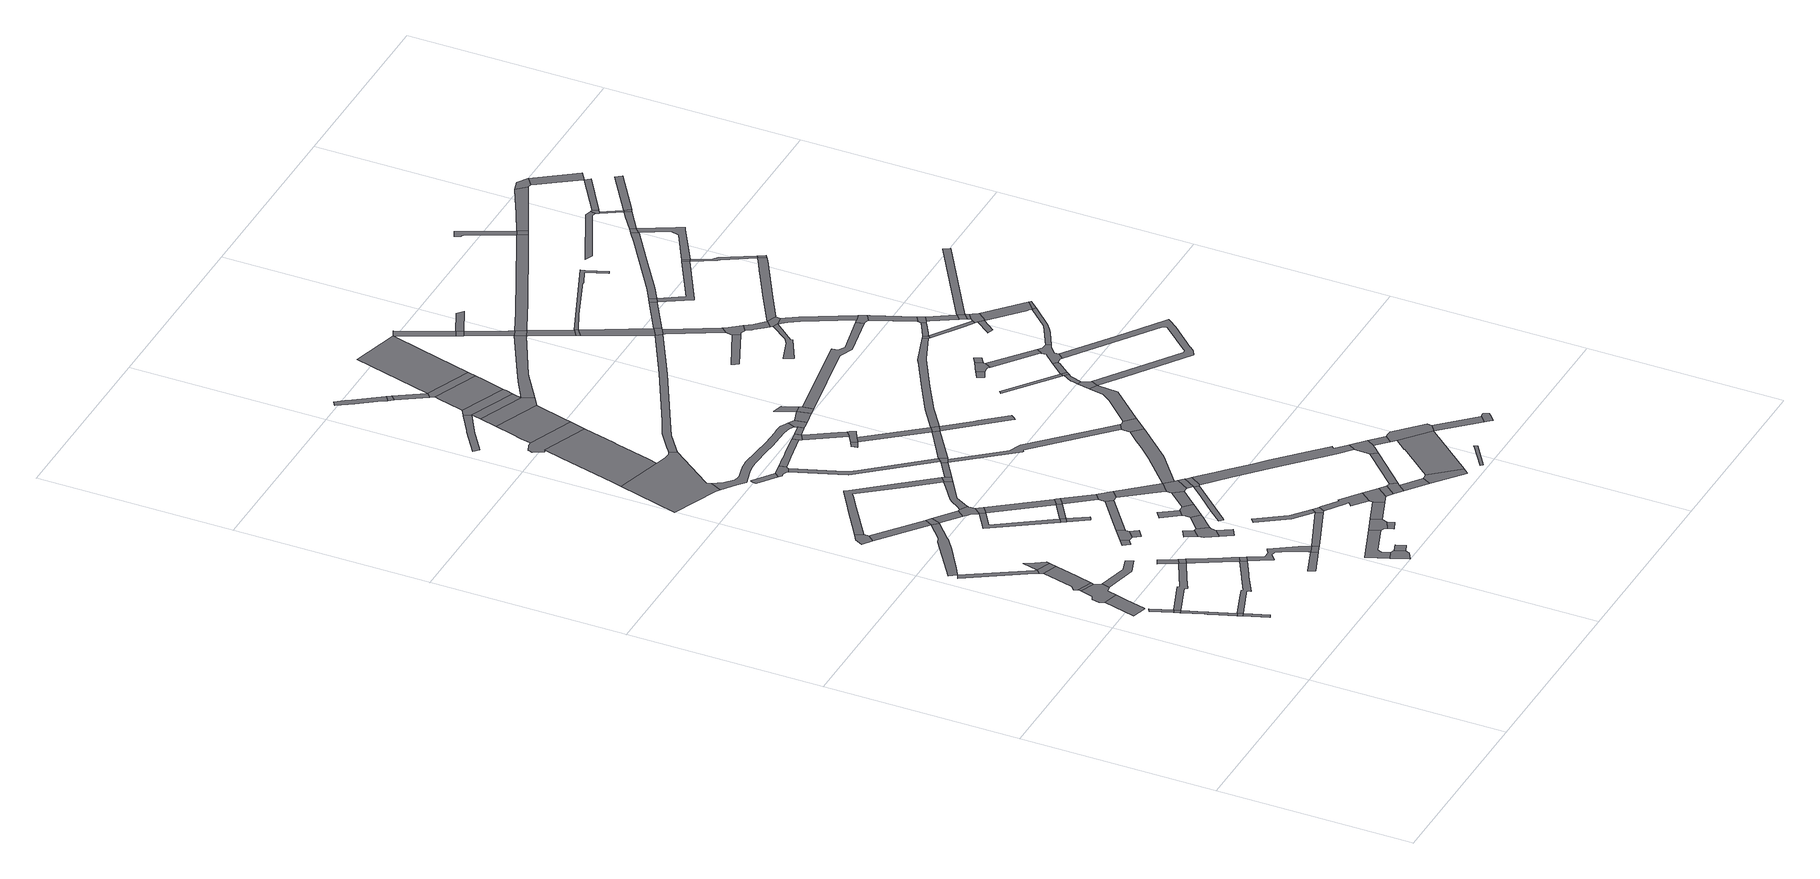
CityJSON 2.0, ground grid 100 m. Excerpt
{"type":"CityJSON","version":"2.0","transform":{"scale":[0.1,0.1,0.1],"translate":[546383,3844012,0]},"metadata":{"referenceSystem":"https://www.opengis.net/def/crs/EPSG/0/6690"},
"CityObjects":{
"road1":{"type":"Road","attributes":{"RoadStructureAttribute.sectionType":"1"},"geometry":[{"type":"MultiSurface","lod":"1","boundaries":[[[0,1,2,3]]]}]},
"road2":{"type":"Road","geometry":[{"type":"MultiSurface","lod":"1","boundaries":[[[3,2,4,5]]]}]},
"road3":{"type":"Road","attributes":{"RoadStructureAttribute.sectionType":"1"},"geometry":[{"type":"MultiSurface","lod":"1","boundaries":[[[6,7,5,4,8,9,10,11,12]]]}]},
"road4":{"type":"Road","attributes":{"RoadStructureAttribute.sectionType":"1"},"geometry":[{"type":"MultiSurface","lod":"1","boundaries":[[[13,14,15,16,17,18]]]}]},
"road5":{"type":"Road","geometry":[{"type":"MultiSurface","lod":"1","boundaries":[[[12,11,19,20]]]}]},
"road6":{"type":"Road","geometry":[{"type":"MultiSurface","lod":"1","boundaries":[[[21,22,20,19]]]}]},
"road7":{"type":"Road","geometry":[{"type":"MultiSurface","lod":"1","boundaries":[[[23,24,25,26,13,18,27,28,29,30]]]}]},
"road8":{"type":"Road","attributes":{"RoadStructureAttribute.sectionType":"1"},"geometry":[{"type":"MultiSurface","lod":"1","boundaries":[[[31,32,23,30,33]]]}]},
"road9":{"type":"Road","attributes":{"RoadStructureAttribute.sectionType":"1"},"geometry":[{"type":"MultiSurface","lod":"1","boundaries":[[[34,35,36,37,38,39]]]}]},
"road10":{"type":"Road","attributes":{"RoadStructureAttribute.sectionType":"1"},"geometry":[{"type":"MultiSurface","lod":"1","boundaries":[[[40,41,42,31,33,43,44]]]}]},
"road11":{"type":"Road","attributes":{"RoadStructureAttribute.sectionType":"1"},"geometry":[{"type":"MultiSurface","lod":"1","boundaries":[[[45,46,47,48,3,5,49,50,51,52]]]}]},
"road12":{"type":"Road","attributes":{"RoadStructureAttribute.sectionType":"1"},"geometry":[{"type":"MultiSurface","lod":"1","boundaries":[[[53,54,55,56,57,58,12,20,59,60,61,62,63,64]]]}]},
"road13":{"type":"Road","geometry":[{"type":"MultiSurface","lod":"1","boundaries":[[[39,38,40,44,65]]]}]},
"road14":{"type":"Road","attributes":{"RoadStructureAttribute.sectionType":"1"},"geometry":[{"type":"MultiSurface","lod":"1","boundaries":[[[66,67,68,69,29,28]]]}]},
"road15":{"type":"Road","geometry":[{"type":"MultiSurface","lod":"1","boundaries":[[[70,71,72,39,65]]]}]},
"road16":{"type":"Road","attributes":{"RoadStructureAttribute.sectionType":"1"},"geometry":[{"type":"MultiSurface","lod":"1","boundaries":[[[73,74,75,76,77,35,78,79,80,81,82,83,84,85]]]}]},
"road17":{"type":"Road","geometry":[{"type":"MultiSurface","lod":"1","boundaries":[[[86,87,88,89,90,91,92]]]}]},
"road18":{"type":"Road","geometry":[{"type":"MultiSurface","lod":"1","boundaries":[[[93,94,95,96,45,97]]]}]},
"road19":{"type":"Road","geometry":[{"type":"MultiSurface","lod":"1","boundaries":[[[97,45,52,98]]]}]},
"road20":{"type":"Road","attributes":{"RoadStructureAttribute.sectionType":"1"},"geometry":[{"type":"MultiSurface","lod":"1","boundaries":[[[99,100,101,98,52,102,103,104,53,105]]]}]},
"road21":{"type":"Road","attributes":{"RoadStructureAttribute.sectionType":"1"},"geometry":[{"type":"MultiSurface","lod":"1","boundaries":[[[91,90,106,73,107]]]}]},
"road22":{"type":"Road","geometry":[{"type":"MultiSurface","lod":"1","boundaries":[[[105,53,64,108]]]}]},
"road23":{"type":"Road","geometry":[{"type":"MultiSurface","lod":"1","boundaries":[[[109,110,111,112]]]}]},
"road24":{"type":"Road","attributes":{"RoadStructureAttribute.sectionType":"1"},"geometry":[{"type":"MultiSurface","lod":"1","boundaries":[[[113,114,115,116]]]}]},
"road25":{"type":"Road","attributes":{"RoadStructureAttribute.sectionType":"1"},"geometry":[{"type":"MultiSurface","lod":"1","boundaries":[[[117,118,119,120,121,122,123,124,108,64,125,126,127,128,129,130,131,132,133,109,134]]]}]},
"road26":{"type":"Road","geometry":[{"type":"MultiSurface","lod":"1","boundaries":[[[107,73,85,135,136]]]}]},
"road27":{"type":"Road","geometry":[{"type":"MultiSurface","lod":"1","boundaries":[[[137,113,116,138,139,140]]]}]},
"road28":{"type":"Road","geometry":[{"type":"MultiSurface","lod":"1","boundaries":[[[134,109,112,141,142]]]}]},
"road29":{"type":"Road","geometry":[{"type":"MultiSurface","lod":"1","boundaries":[[[143,144,139,138]]]}]},
"road30":{"type":"Road","geometry":[{"type":"MultiSurface","lod":"1","boundaries":[[[145,146,147,148,149,150]]]}]},
"road31":{"type":"Road","attributes":{"RoadStructureAttribute.sectionType":"1"},"geometry":[{"type":"MultiSurface","lod":"1","boundaries":[[[136,135,151,152]]]}]},
"road32":{"type":"Road","attributes":{"RoadStructureAttribute.sectionType":"1"},"geometry":[{"type":"MultiSurface","lod":"1","boundaries":[[[153,154,155,156,157,158]]]}]},
"road33":{"type":"Road","geometry":[{"type":"MultiSurface","lod":"1","boundaries":[[[159,160,161,162]]]}]},
"road34":{"type":"Road","geometry":[{"type":"MultiSurface","lod":"1","boundaries":[[[162,161,163,164,165,166,167,168,169]]]}]},
"road35":{"type":"Road","geometry":[{"type":"MultiSurface","lod":"1","boundaries":[[[156,155,170,171]]]}]},
"road36":{"type":"Road","geometry":[{"type":"MultiSurface","lod":"1","boundaries":[[[152,151,172,173,174,175,153,176,177,178,179,180]]]}]},
"road37":{"type":"Road","geometry":[{"type":"MultiSurface","lod":"1","boundaries":[[[181,182,150,149]]]}]},
"road38":{"type":"Road","attributes":{"RoadStructureAttribute.sectionType":"1"},"geometry":[{"type":"MultiSurface","lod":"1","boundaries":[[[183,184,165,164]]]}]},
"road39":{"type":"Road","attributes":{"RoadStructureAttribute.sectionType":"1"},"geometry":[{"type":"MultiSurface","lod":"1","boundaries":[[[185,186,146,145,187,188,189]]]}]},
"road40":{"type":"Road","geometry":[{"type":"MultiSurface","lod":"1","boundaries":[[[190,191,192,171,170]]]}]},
"road41":{"type":"Road","geometry":[{"type":"MultiSurface","lod":"1","boundaries":[[[176,153,158,193]]]}]},
"road42":{"type":"Road","attributes":{"RoadStructureAttribute.sectionType":"1"},"geometry":[{"type":"MultiSurface","lod":"1","boundaries":[[[194,195,196,197,198,199,200,86,92,201,202,203,204,205,206]]]}]},
"road43":{"type":"Road","geometry":[{"type":"MultiSurface","lod":"1","boundaries":[[[207,208,209,210,211,212,213,214,215,216,217,218,219,220,221,222,223,224,225]]]}]},
"road44":{"type":"Road","attributes":{"RoadStructureAttribute.sectionType":"1"},"geometry":[{"type":"MultiSurface","lod":"1","boundaries":[[[226,156,171,227]]]}]},
"road45":{"type":"Road","attributes":{"RoadStructureAttribute.sectionType":"1"},"geometry":[{"type":"MultiSurface","lod":"1","boundaries":[[[228,229,137,140,230]]]}]},
"road46":{"type":"Road","attributes":{"RoadStructureAttribute.sectionType":"1"},"geometry":[{"type":"MultiSurface","lod":"1","boundaries":[[[231,169,168,232,233,234]]]}]},
"road47":{"type":"Road","attributes":{"RoadStructureAttribute.sectionType":"1"},"geometry":[{"type":"MultiSurface","lod":"1","boundaries":[[[193,158,235,236,226,237]]]}]},
"road48":{"type":"Road","attributes":{"RoadStructureAttribute.sectionType":"1"},"geometry":[{"type":"MultiSurface","lod":"1","boundaries":[[[238,134,142,239]]]}]},
"road49":{"type":"Road","geometry":[{"type":"MultiSurface","lod":"1","boundaries":[[[240,241,242,243]]]}]},
"road50":{"type":"Road","attributes":{"RoadStructureAttribute.sectionType":"1"},"geometry":[{"type":"MultiSurface","lod":"1","boundaries":[[[205,244,245,246,247,248,180,179,249,250,251,252]]]}]},
"road51":{"type":"Road","geometry":[{"type":"MultiSurface","lod":"1","boundaries":[[[253,254,255,256,257,258]]]}]},
"road52":{"type":"Road","geometry":[{"type":"MultiSurface","lod":"1","boundaries":[[[259,237,226,227,260]]]}]},
"road53":{"type":"Road","geometry":[{"type":"MultiSurface","lod":"1","boundaries":[[[243,242,261,231,234,262,263]]]}]},
"road54":{"type":"Road","geometry":[{"type":"MultiSurface","lod":"1","boundaries":[[[264,185,189,265,266,267,268]]]}]},
"road55":{"type":"Road","attributes":{"RoadStructureAttribute.sectionType":"1"},"geometry":[{"type":"MultiSurface","lod":"1","boundaries":[[[260,227,269,270]]]}]},
"road56":{"type":"Road","geometry":[{"type":"MultiSurface","lod":"1","boundaries":[[[271,272,267,266]]]}]},
"road57":{"type":"Road","attributes":{"RoadStructureAttribute.sectionType":"1"},"geometry":[{"type":"MultiSurface","lod":"1","boundaries":[[[273,274,275,276,238,277]]]}]},
"road58":{"type":"Road","attributes":{"RoadStructureAttribute.sectionType":"1"},"geometry":[{"type":"MultiSurface","lod":"1","boundaries":[[[278,279,280,207,225,281,282,283,284]]]}]},
"road59":{"type":"Road","geometry":[{"type":"MultiSurface","lod":"1","boundaries":[[[285,258,257,286,287,288,289,290,291,292,293,294]]]}]},
"road60":{"type":"Road","geometry":[{"type":"MultiSurface","lod":"1","boundaries":[[[295,270,269,228,230,296,297]]]}]},
"road61":{"type":"Road","attributes":{"RoadStructureAttribute.sectionType":"1"},"geometry":[{"type":"MultiSurface","lod":"1","boundaries":[[[298,299,300,301,302,303,304,305]]]}]},
"road62":{"type":"Road","geometry":[{"type":"MultiSurface","lod":"1","boundaries":[[[206,205,252,306,307]]]}]},
"road63":{"type":"Road","attributes":{"RoadStructureAttribute.sectionType":"1"},"geometry":[{"type":"MultiSurface","lod":"1","boundaries":[[[308,263,262,309,310,311]]]}]},
"road64":{"type":"Road","geometry":[{"type":"MultiSurface","lod":"1","boundaries":[[[277,238,239,312,313]]]}]},
"road65":{"type":"Road","attributes":{"RoadStructureAttribute.sectionType":"1"},"geometry":[{"type":"MultiSurface","lod":"1","boundaries":[[[314,264,268,315]]]}]},
"road66":{"type":"Road","attributes":{"RoadStructureAttribute.sectionType":"1"},"geometry":[{"type":"MultiSurface","lod":"1","boundaries":[[[297,296,316,317,318]]]}]},
"road67":{"type":"Road","attributes":{"RoadStructureAttribute.sectionType":"1"},"geometry":[{"type":"MultiSurface","lod":"1","boundaries":[[[319,320,321,322,323,324,325,326]]]}]},
"road68":{"type":"Road","attributes":{"RoadStructureAttribute.sectionType":"1"},"geometry":[{"type":"MultiSurface","lod":"1","boundaries":[[[327,328,329,291,290,330,331,332,333,334]]]}]},
"road69":{"type":"Road","attributes":{"RoadStructureAttribute.sectionType":"1"},"geometry":[{"type":"MultiSurface","lod":"1","boundaries":[[[335,336,337,338,339,340,341,342,343,344,345,346,347,348,349,350,351,352,353,354,211,210,355,356,357,358,359,360,361,362,363,364,365,366,367,368,369,370,371]]]}]},
"road70":{"type":"Road","geometry":[{"type":"MultiSurface","lod":"1","boundaries":[[[372,373,374,375,376,377,278,284,378]]]}]},
"road71":{"type":"Road","attributes":{"RoadStructureAttribute.sectionType":"1"},"geometry":[{"type":"MultiSurface","lod":"1","boundaries":[[[379,307,306,380]]]}]},
"road72":{"type":"Road","attributes":{"RoadStructureAttribute.sectionType":"1"},"geometry":[{"type":"MultiSurface","lod":"1","boundaries":[[[381,382,383,384,313,312,385,386,387,388,389]]]}]},
"road73":{"type":"Road","geometry":[{"type":"MultiSurface","lod":"1","boundaries":[[[318,317,308,311,390,391,392,393,394]]]}]},
"road74":{"type":"Road","attributes":{"RoadStructureAttribute.sectionType":"1"},"geometry":[{"type":"MultiSurface","lod":"1","boundaries":[[[395,396,397,398,285,294,399,400,401]]]}]},
"road75":{"type":"Road","attributes":{"RoadStructureAttribute.sectionType":"1"},"geometry":[{"type":"MultiSurface","lod":"1","boundaries":[[[393,392,402,403,404]]]}]},
"road76":{"type":"Road","geometry":[{"type":"MultiSurface","lod":"1","boundaries":[[[405,404,403,298,305,406,407,408]]]}]},
"road77":{"type":"Road","geometry":[{"type":"MultiSurface","lod":"1","boundaries":[[[334,333,379,380,409,410]]]}]},
"road78":{"type":"Road","attributes":{"RoadStructureAttribute.sectionType":"1"},"geometry":[{"type":"MultiSurface","lod":"1","boundaries":[[[411,412,413,372,378,414,415]]]}]},
"road79":{"type":"Road","geometry":[{"type":"MultiSurface","lod":"1","boundaries":[[[389,388,314,315,416,417]]]}]},
"road80":{"type":"Road","attributes":{"RoadStructureAttribute.sectionType":"1"},"geometry":[{"type":"MultiSurface","lod":"1","boundaries":[[[417,416,418,419]]]}]},
"road81":{"type":"Road","geometry":[{"type":"MultiSurface","lod":"1","boundaries":[[[420,421,422,423,424,425]]]}]},
"road82":{"type":"Road","geometry":[{"type":"MultiSurface","lod":"1","boundaries":[[[419,418,426,427,428,429]]]}]},
"road83":{"type":"Road","attributes":{"RoadStructureAttribute.sectionType":"1"},"geometry":[{"type":"MultiSurface","lod":"1","boundaries":[[[430,431,432,433,434,435,436,437,438,439]]]}]},
"road84":{"type":"Road","geometry":[{"type":"MultiSurface","lod":"1","boundaries":[[[440,395,401,441,442,443]]]}]},
"road85":{"type":"Road","geometry":[{"type":"MultiSurface","lod":"1","boundaries":[[[444,411,415,445,446]]]}]},
"road86":{"type":"Road","attributes":{"RoadStructureAttribute.sectionType":"1"},"geometry":[{"type":"MultiSurface","lod":"1","boundaries":[[[447,448,449,443,442,450,451,452]]]}]},
"road87":{"type":"Road","attributes":{"RoadStructureAttribute.sectionType":"1"},"geometry":[{"type":"MultiSurface","lod":"1","boundaries":[[[427,426,453,454]]]}]},
"road88":{"type":"Road","attributes":{"RoadStructureAttribute.sectionType":"1"},"geometry":[{"type":"MultiSurface","lod":"1","boundaries":[[[455,456,457,458,334,410,459,460,461]]]}]},
"road89":{"type":"Road","geometry":[{"type":"MultiSurface","lod":"1","boundaries":[[[439,438,462,463]]]}]},
"road90":{"type":"Road","geometry":[{"type":"MultiSurface","lod":"1","boundaries":[[[464,465,466,452,451,420,425,467]]]}]},
"road91":{"type":"Road","attributes":{"RoadStructureAttribute.sectionType":"1"},"geometry":[{"type":"MultiSurface","lod":"1","boundaries":[[[326,444,446,468]]]}]},
"road92":{"type":"Road","attributes":{"RoadStructureAttribute.sectionType":"1"},"geometry":[{"type":"MultiSurface","lod":"1","boundaries":[[[469,470,440,443,471,472]]]}]},
"road93":{"type":"Road","attributes":{"RoadStructureAttribute.sectionType":"1"},"geometry":[{"type":"MultiSurface","lod":"1","boundaries":[[[463,462,473,474]]]}]},
"road94":{"type":"Road","geometry":[{"type":"MultiSurface","lod":"1","boundaries":[[[475,476,319,326,468,477,478]]]}]},
"road95":{"type":"Road","attributes":{"RoadStructureAttribute.sectionType":"1"},"geometry":[{"type":"MultiSurface","lod":"1","boundaries":[[[467,425,455,479]]]}]},
"road96":{"type":"Road","attributes":{"RoadStructureAttribute.sectionType":"1"},"geometry":[{"type":"MultiSurface","lod":"1","boundaries":[[[480,481,482,483,484,318,394,485,486]]]}]},
"road97":{"type":"Road","attributes":{"RoadStructureAttribute.sectionType":"1"},"geometry":[{"type":"MultiSurface","lod":"1","boundaries":[[[487,488,489,490,491,492,493,494,495,496,497,408,407,498,499,500,501,502,503]]]}]},
"road98":{"type":"Road","attributes":{"RoadStructureAttribute.sectionType":"1"},"geometry":[{"type":"MultiSurface","lod":"1","boundaries":[[[504,505,506,507,508,409,380,509,510,511,512,513,514,515,516,517]]]}]},
"road99":{"type":"Road","geometry":[{"type":"MultiSurface","lod":"1","boundaries":[[[371,370,469,472,518,519,520]]]}]},
"road100":{"type":"Road","geometry":[{"type":"MultiSurface","lod":"1","boundaries":[[[521,522,454,453,523,524,525,526]]]}]},
"road101":{"type":"Road","attributes":{"RoadStructureAttribute.sectionType":"1"},"geometry":[{"type":"MultiSurface","lod":"1","boundaries":[[[527,528,529,475,478,530,531]]]}]},
"road102":{"type":"Road","attributes":{"RoadStructureAttribute.sectionType":"1"},"geometry":[{"type":"MultiSurface","lod":"1","boundaries":[[[532,533,534,429,428,535,536]]]}]},
"road103":{"type":"Road","geometry":[{"type":"MultiSurface","lod":"1","boundaries":[[[479,455,461,537,538]]]}]},
"road104":{"type":"Road","attributes":{"RoadStructureAttribute.sectionType":"1"},"geometry":[{"type":"MultiSurface","lod":"1","boundaries":[[[539,540,520,519,541]]]}]},
"road105":{"type":"Road","geometry":[{"type":"MultiSurface","lod":"1","boundaries":[[[474,473,527,531,542]]]}]},
"road106":{"type":"Road","geometry":[{"type":"MultiSurface","lod":"1","boundaries":[[[543,544,545,546,539,547]]]}]},
"road107":{"type":"Road","geometry":[{"type":"MultiSurface","lod":"1","boundaries":[[[547,539,541,548,549]]]}]},
"road108":{"type":"Road","attributes":{"RoadStructureAttribute.sectionType":"1"},"geometry":[{"type":"MultiSurface","lod":"1","boundaries":[[[550,551,552,553,554,555,537,461]]]}]},
"road109":{"type":"Road","attributes":{"RoadStructureAttribute.sectionType":"1"},"geometry":[{"type":"MultiSurface","lod":"1","boundaries":[[[556,557,558,559,560,561,562,563,218,217,564,565,566,567,568]]]}]},
"road110":{"type":"Road","attributes":{"RoadStructureAttribute.sectionType":"1"},"geometry":[{"type":"MultiSurface","lod":"1","boundaries":[[[569,570,571,572,521,526,573,574]]]}]},
"road111":{"type":"Road","geometry":[{"type":"MultiSurface","lod":"1","boundaries":[[[503,502,575,532,536,576,577,578]]]}]},
"road112":{"type":"Road","geometry":[{"type":"MultiSurface","lod":"1","boundaries":[[[579,580,581,582,583,584]]]}]},
"road113":{"type":"Road","attributes":{"RoadStructureAttribute.sectionType":"1"},"geometry":[{"type":"MultiSurface","lod":"1","boundaries":[[[585,474,542,586,587]]]}]},
"road114":{"type":"Road","geometry":[{"type":"MultiSurface","lod":"1","boundaries":[[[588,589,517,516,590,480,486,591,592]]]}]},
"road115":{"type":"Road","attributes":{"RoadStructureAttribute.sectionType":"1"},"geometry":[{"type":"MultiSurface","lod":"1","boundaries":[[[578,577,593,594]]]}]},
"road116":{"type":"Road","attributes":{"RoadStructureAttribute.sectionType":"1"},"geometry":[{"type":"MultiSurface","lod":"1","boundaries":[[[595,596,597,446,445,598,599]]]}]},
"road117":{"type":"Road","geometry":[{"type":"MultiSurface","lod":"1","boundaries":[[[600,594,593,601,569,574,602,603,604,605]]]}]},
"road118":{"type":"Road","attributes":{"RoadStructureAttribute.sectionType":"1"},"geometry":[{"type":"MultiSurface","lod":"1","boundaries":[[[606,607,608,592,591,609,610]]]}]},
"road119":{"type":"Road","attributes":{"RoadStructureAttribute.sectionType":"1"},"geometry":[{"type":"MultiSurface","lod":"1","boundaries":[[[611,612,613,614,615,616,617,479,538,618,619,620,621,622,623]]]}]},
"road120":{"type":"Road","attributes":{"RoadStructureAttribute.sectionType":"1"},"geometry":[{"type":"MultiSurface","lod":"1","boundaries":[[[602,574,624,625]]]}]},
"road121":{"type":"Road","attributes":{"RoadStructureAttribute.sectionType":"1"},"geometry":[{"type":"MultiSurface","lod":"1","boundaries":[[[626,627,628,587,629,630,631]]]}]},
"road122":{"type":"Road","attributes":{"RoadStructureAttribute.sectionType":"1"},"geometry":[{"type":"MultiSurface","lod":"1","boundaries":[[[632,633,634,635]]]}]},
"road123":{"type":"Road","attributes":{"RoadStructureAttribute.sectionType":"1"},"geometry":[{"type":"MultiSurface","lod":"1","boundaries":[[[636,637,638,639,549,548,640,641,642,643,644]]]}]},
"road124":{"type":"Road","geometry":[{"type":"MultiSurface","lod":"1","boundaries":[[[631,630,645,646]]]}]},
"road125":{"type":"Road","geometry":[{"type":"MultiSurface","lod":"1","boundaries":[[[647,606,610,648,649,650,651]]]}]},
"road126":{"type":"Road","geometry":[{"type":"MultiSurface","lod":"1","boundaries":[[[652,653,625,624,654,655,656,657]]]}]},
"road127":{"type":"Road","attributes":{"RoadStructureAttribute.sectionType":"1"},"geometry":[{"type":"MultiSurface","lod":"1","boundaries":[[[658,659,646,645,595,660]]]}]},
"road128":{"type":"Road","attributes":{"RoadStructureAttribute.sectionType":"1"},"geometry":[{"type":"MultiSurface","lod":"1","boundaries":[[[661,662,663,664,665]]]}]},
"road129":{"type":"Road","geometry":[{"type":"MultiSurface","lod":"1","boundaries":[[[660,595,599,666]]]}]},
"road130":{"type":"Road","attributes":{"RoadStructureAttribute.sectionType":"1"},"geometry":[{"type":"MultiSurface","lod":"1","boundaries":[[[667,668,669,647,651,670,671]]]}]},
"road131":{"type":"Road","attributes":{"RoadStructureAttribute.sectionType":"1"},"geometry":[{"type":"MultiSurface","lod":"1","boundaries":[[[672,673,674,675,676,677]]]}]},
"road132":{"type":"Road","attributes":{"RoadStructureAttribute.sectionType":"1"},"geometry":[{"type":"MultiSurface","lod":"1","boundaries":[[[666,599,678,679,680]]]}]},
"road133":{"type":"Road","attributes":{"RoadStructureAttribute.sectionType":"1"},"geometry":[{"type":"MultiSurface","lod":"1","boundaries":[[[681,682,683,661,665,684,685,686,687,688]]]}]},
"road134":{"type":"Road","geometry":[{"type":"MultiSurface","lod":"1","boundaries":[[[635,634,667,671,689]]]}]},
"road135":{"type":"Road","geometry":[{"type":"MultiSurface","lod":"1","boundaries":[[[680,679,690,691]]]}]},
"road136":{"type":"Road","geometry":[{"type":"MultiSurface","lod":"1","boundaries":[[[692,693,631,646]]]}]},
"road137":{"type":"Road","attributes":{"RoadStructureAttribute.sectionType":"1"},"geometry":[{"type":"MultiSurface","lod":"1","boundaries":[[[694,695,691,690,696,556,697]]]}]},
"road138":{"type":"Road","attributes":{"RoadStructureAttribute.sectionType":"1"},"geometry":[{"type":"MultiSurface","lod":"1","boundaries":[[[698,699,700,635,689,701,702]]]}]},
"road139":{"type":"Road","geometry":[{"type":"MultiSurface","lod":"1","boundaries":[[[703,704,705,706,707,681,688]]]}]},
"road140":{"type":"Road","geometry":[{"type":"MultiSurface","lod":"1","boundaries":[[[697,556,568,708,709,710]]]}]},
"road141":{"type":"Road","attributes":{"RoadStructureAttribute.sectionType":"1"},"geometry":[{"type":"MultiSurface","lod":"1","boundaries":[[[711,712,713,714,715,716,717,718]]]}]},
"road142":{"type":"Road","attributes":{"RoadStructureAttribute.sectionType":"1"},"geometry":[{"type":"MultiSurface","lod":"1","boundaries":[[[719,709,708,720,721,722]]]}]},
"road143":{"type":"Road","attributes":{"RoadStructureAttribute.sectionType":"1"},"geometry":[{"type":"MultiSurface","lod":"1","boundaries":[[[723,687,686,724,725]]]}]},
"road144":{"type":"Road","geometry":[{"type":"MultiSurface","lod":"1","boundaries":[[[726,722,721,672,677,727,728,729,730]]]}]},
"road145":{"type":"Road","geometry":[{"type":"MultiSurface","lod":"1","boundaries":[[[731,732,733,725,724,734,735,736,737,698,702,738,739,740,741,742,743,744,745,746,747]]]}]},
"road146":{"type":"Road","attributes":{"RoadStructureAttribute.sectionType":"1"},"geometry":[{"type":"MultiSurface","lod":"1","boundaries":[[[748,749,750,730,729,751,752,753,754,755,756]]]}]},
"road147":{"type":"Road","attributes":{"RoadStructureAttribute.sectionType":"1"},"geometry":[{"type":"MultiSurface","lod":"1","boundaries":[[[757,697,710,758,759]]]}]},
"road148":{"type":"Road","geometry":[{"type":"MultiSurface","lod":"1","boundaries":[[[760,611,623,761,762]]]}]},
"road149":{"type":"Road","geometry":[{"type":"MultiSurface","lod":"1","boundaries":[[[756,755,763,711,718,764,765]]]}]},
"road150":{"type":"Road","attributes":{"RoadStructureAttribute.sectionType":"1"},"geometry":[{"type":"MultiSurface","lod":"1","boundaries":[[[766,767,768,769,770,771,772,773,774,775,741,740,776,777,778,779,780,781,782,648,610]]]}]},
"road151":{"type":"Road","attributes":{"RoadStructureAttribute.sectionType":"1"},"geometry":[{"type":"MultiSurface","lod":"1","boundaries":[[[783,784,760,762,785,786,787]]]}]},
"road152":{"type":"Road","attributes":{"RoadStructureAttribute.sectionType":"1"},"geometry":[{"type":"MultiSurface","lod":"1","boundaries":[[[788,789,764,718,790,791,792,793]]]}]},
"road153":{"type":"Road","attributes":{"RoadStructureAttribute.sectionType":"1"},"geometry":[{"type":"MultiSurface","lod":"1","boundaries":[[[762,761,794,795,796]]]}]},
"road154":{"type":"Road","attributes":{"RoadStructureAttribute.sectionType":"1"},"geometry":[{"type":"MultiSurface","lod":"1","boundaries":[[[797,798,799,800,801,802,803,804,805,806,680,691]]]}]},
"road155":{"type":"Road","geometry":[{"type":"MultiSurface","lod":"1","boundaries":[[[793,792,644,643,807,808,809]]]}]},
"road156":{"type":"Road","geometry":[{"type":"MultiSurface","lod":"1","boundaries":[[[810,757,759,811]]]}]},
"road157":{"type":"Road","geometry":[{"type":"MultiSurface","lod":"1","boundaries":[[[812,813,814,815,816,817]]]}]},
"road158":{"type":"Road","attributes":{"RoadStructureAttribute.sectionType":"1"},"geometry":[{"type":"MultiSurface","lod":"1","boundaries":[[[818,809,808,819,820]]]}]},
"road159":{"type":"Road","geometry":[{"type":"MultiSurface","lod":"1","boundaries":[[[821,820,819,822,823,783,787,824,825]]]}]},
"road160":{"type":"Road","attributes":{"RoadStructureAttribute.sectionType":"1"},"geometry":[{"type":"MultiSurface","lod":"1","boundaries":[[[826,827,828,829,830,660,666,831,832,833,834]]]}]},
"road161":{"type":"Road","attributes":{"RoadStructureAttribute.sectionType":"1"},"geometry":[{"type":"MultiSurface","lod":"1","boundaries":[[[835,836,837,747,746,838,839,840,841]]]}]},
"road162":{"type":"Road","attributes":{"RoadStructureAttribute.sectionType":"1"},"geometry":[{"type":"MultiSurface","lod":"1","boundaries":[[[842,825,824,843,844,845]]]}]},
"road163":{"type":"Road","geometry":[{"type":"MultiSurface","lod":"1","boundaries":[[[846,847,848,796,795,812,817,849,850]]]}]},
"road164":{"type":"Road","geometry":[{"type":"MultiSurface","lod":"1","boundaries":[[[845,844,851,852,853]]]}]},
"road165":{"type":"Road","attributes":{"RoadStructureAttribute.sectionType":"1"},"geometry":[{"type":"MultiSurface","lod":"1","boundaries":[[[853,852,848,847]]]}]},
"road166":{"type":"Road","attributes":{"RoadStructureAttribute.sectionType":"1"},"geometry":[{"type":"MultiSurface","lod":"1","boundaries":[[[854,855,811,759,856,857,858,859]]]}]},
"road167":{"type":"Road","attributes":{"RoadStructureAttribute.sectionType":"1"},"geometry":[{"type":"MultiSurface","lod":"1","boundaries":[[[850,849,860,861,835,862]]]}]},
"road168":{"type":"Road","attributes":{"RoadStructureAttribute.sectionType":"1"},"geometry":[{"type":"MultiSurface","lod":"1","boundaries":[[[863,864,865,866,867,756,765,868,869,870]]]}]},
"road169":{"type":"Road","geometry":[{"type":"MultiSurface","lod":"1","boundaries":[[[862,835,841,871]]]}]},
"road170":{"type":"Road","attributes":{"RoadStructureAttribute.sectionType":"1"},"geometry":[{"type":"MultiSurface","lod":"1","boundaries":[[[872,873,874,810,811,875,876,877,878]]]}]},
"road171":{"type":"Road","geometry":[{"type":"MultiSurface","lod":"1","boundaries":[[[879,854,859,880]]]}]},
"road172":{"type":"Road","attributes":{"RoadStructureAttribute.sectionType":"1"},"geometry":[{"type":"MultiSurface","lod":"1","boundaries":[[[881,845,853,882]]]}]},
"road173":{"type":"Road","attributes":{"RoadStructureAttribute.sectionType":"1"},"geometry":[{"type":"MultiSurface","lod":"1","boundaries":[[[883,884,880,859,885,886,863,887]]]}]},
"road174":{"type":"Road","attributes":{"RoadStructureAttribute.sectionType":"1"},"geometry":[{"type":"MultiSurface","lod":"1","boundaries":[[[888,889,890,891,892,893,894,895,826,896]]]}]},
"road175":{"type":"Road","geometry":[{"type":"MultiSurface","lod":"1","boundaries":[[[887,863,870,897]]]}]},
"road176":{"type":"Road","geometry":[{"type":"MultiSurface","lod":"1","boundaries":[[[896,826,834,898]]]}]},
"road177":{"type":"Road","attributes":{"RoadStructureAttribute.sectionType":"1"},"geometry":[{"type":"MultiSurface","lod":"1","boundaries":[[[899,900,901,902,903,904]]]}]},
"road178":{"type":"Road","attributes":{"RoadStructureAttribute.sectionType":"1"},"geometry":[{"type":"MultiSurface","lod":"1","boundaries":[[[905,906,907,908,878,909,910,879,880]]]}]},
"road179":{"type":"Road","geometry":[{"type":"MultiSurface","lod":"1","boundaries":[[[911,872,878,908]]]}]},
"road180":{"type":"Road","attributes":{"RoadStructureAttribute.sectionType":"1"},"geometry":[{"type":"MultiSurface","lod":"1","boundaries":[[[912,913,911,908,914]]]}]},
"road181":{"type":"Road","attributes":{"RoadStructureAttribute.sectionType":"1"},"geometry":[{"type":"MultiSurface","lod":"1","boundaries":[[[915,916,917,896,898,918,919,920,921,922,923,924]]]}]},
"road182":{"type":"Road","attributes":{"RoadStructureAttribute.sectionType":"1"},"geometry":[{"type":"MultiSurface","lod":"1","boundaries":[[[925,904,903,926,927,928,929]]]}]},
"road183":{"type":"Road","attributes":{"RoadStructureAttribute.sectionType":"1"},"geometry":[{"type":"MultiSurface","lod":"1","boundaries":[[[927,926,912,930]]]}]},
"road184":{"type":"Road","attributes":{"RoadStructureAttribute.sectionType":"1"}},
"road185":{"type":"Road","geometry":[{"type":"MultiSurface","lod":"1","boundaries":[[[930,912,914,931]]]}]},
"road186":{"type":"Road","attributes":{"RoadStructureAttribute.sectionType":"1"},"geometry":[{"type":"MultiSurface","lod":"1","boundaries":[[[930,931,932]]]}]},
"road187":{"type":"Road","attributes":{"RoadStructureAttribute.sectionType":"1"},"geometry":[{"type":"MultiSurface","lod":"1","boundaries":[[[933,929,928,934]]]}]},
"road188":{"type":"Road","attributes":{"RoadStructureAttribute.sectionType":"1"},"geometry":[{"type":"MultiSurface","lod":"1","boundaries":[[[935,930,932,936]]]}]},
"road189":{"type":"Road","geometry":[{"type":"MultiSurface","lod":"1","boundaries":[[[937,915,924,938,939,940]]]}]},
"road190":{"type":"Road","attributes":{"RoadStructureAttribute.sectionType":"1"}},
"road191":{"type":"Road","attributes":{"RoadStructureAttribute.sectionType":"1"},"geometry":[{"type":"MultiSurface","lod":"1","boundaries":[[[941,939,938,942,943,944,933,945]]]}]}
},
"vertices":[
[216,917,0],[199,906,0],[238,801,0],[256,808,0],
[248,771,0],[266,778,0],
[310,658,0],[306,670,0],[288,665,0],[292,652,0],[296,641,0],[339,525,0],[357,532,0],
[178,1121,0],[133,954,0],[209,934,0],[211,941,0],[239,1043,0],[255,1101,0],
[348,500,0],[366,507,0],
[391,382,0],[409,390,0],
[216,1261,0],[198,1196,0],[175,1184,0],[166,1145,0],[268,1150,0],[298,1157,0],[308,1196,0],[290,1231,0],
[220,1276,0],[219,1273,0],[294,1246,0],
[280,1523,0],[94,1831,0],[67,1817,0],[256,1509,0],[263,1497,0],[284,1516,0],
[274,1479,0],[230,1314,0],[208,1295,0],[317,1331,0],[348,1449,0],
[612,951,0],[517,903,0],[443,865,0],[436,875,0],[436,840,0],[444,827,0],[514,863,0],[628,921,0],
[747,705,0],[635,642,0],[625,637,0],[536,588,0],[533,596,0],[475,575,0],[470,545,0],[539,571,0],[544,551,0],[648,612,0],[668,622,0],[765,675,0],
[358,1486,0],
[460,1118,0],[542,1147,0],[525,1183,0],[458,1160,0],
[363,1505,0],[334,1550,0],[305,1596,0],
[412,2114,0],[327,2040,0],[320,2037,0],[298,2029,0],[68,1867,0],[98,1834,0],[141,1861,0],[223,1915,0],[270,1945,0],[335,1993,0],[341,1999,0],[344,2002,0],[438,2087,0],
[185,2398,0],[153,2377,0],[131,2337,0],[132,2336,0],[177,2301,0],[205,2336,0],[209,2362,0],
[594,1051,0],[579,1045,0],[564,1038,0],[565,1037,0],[640,967,0],
[656,937,0],
[759,751,0],[741,784,0],[672,909,0],[648,884,0],[708,776,0],[724,748,0],[775,721,0],
[411,2115,0],[434,2154,0],
[792,690,0],
[955,442,0],[810,388,0],[823,354,0],[967,409,0],
[667,1274,0],[635,1249,0],[659,1216,0],[686,1237,0],
[990,476,0],[977,503,0],[972,509,0],[892,629,0],[890,632,0],[886,629,0],[863,614,0],[833,616,0],[822,574,0],[826,566,0],[835,573,0],[858,594,0],[883,589,0],[916,534,0],[927,508,0],[952,448,0],[954,444,0],[1000,458,0],
[441,2089,0],[458,2135,0],
[732,1324,0],[711,1233,0],[750,1268,0],[751,1288,0],
[997,421,0],[1012,426,0],
[738,1201,0],[778,1231,0],
[1110,107,0],[1064,89,0],[1097,3,0],[1141,28,0],[1150,50,0],[1131,99,0],
[537,2013,0],[566,2050,0],
[590,1954,0],[486,1885,0],[683,1584,0],[706,1600,0],[523,1875,0],[607,1931,0],
[860,1046,0],[816,1021,0],[847,965,0],[885,1000,0],
[853,935,0],[889,876,0],[927,910,0],[931,934,0],[931,937,0],[939,946,0],[900,998,0],
[698,1562,0],[721,1577,0],
[552,1999,0],[558,1994,0],[563,1989,0],[586,1958,0],[620,1991,0],[618,2010,0],[617,2024,0],[618,2026,0],[581,2048,0],
[1192,66,0],[1173,115,0],
[926,816,0],[969,842,0],
[1233,276,0],[1022,197,0],[1095,148,0],[1103,169,0],[1252,225,0],
[760,1468,0],[771,1474,0],[782,1481,0],
[644,1958,0],
[653,2396,0],[505,2577,0],[492,2593,0],[489,2597,0],[482,2593,0],[375,2523,0],[368,2518,0],[390,2485,0],[469,2538,0],[485,2550,0],[648,2344,0],[752,2212,0],[782,2237,0],
[88,3538,0],[0,3225,0],[235,3128,0],[255,3114,0],[285,3175,0],[281,3183,0],[280,3189,0],[282,3197,0],[286,3204,0],[413,3371,0],[455,3426,0],[432,3460,0],[423,3455,0],[412,3453,0],[400,3453,0],[390,3455,0],[376,3458,0],[373,3458,0],[329,3471,0],
[806,1666,0],[822,1643,0],
[925,1472,0],[794,1372,0],[949,1440,0],
[975,1060,0],[952,960,0],[993,1004,0],[1013,1025,0],
[767,1717,0],[802,1671,0],[842,1693,0],
[1255,560,0],[1268,525,0],
[945,1216,0],[908,1189,0],[970,1105,0],[1006,1132,0],
[719,2187,0],[638,2126,0],[627,2111,0],[595,2067,0],[586,2054,0],[620,2029,0],[632,2050,0],[661,2102,0],[775,2177,0],
[387,3015,0],[382,3018,0],[378,3003,0],[375,2988,0],[466,2918,0],[485,2942,0],
[848,1684,0],[859,1670,0],
[977,1097,0],[1076,1094,0],[1035,1132,0],
[1315,308,0],[1275,215,0],[1279,205,0],[1325,230,0],[1335,256,0],
[925,1508,0],[961,1534,0],
[1290,175,0],[1339,194,0],
[1184,655,0],[1085,802,0],[1062,783,0],[1162,634,0],[1273,584,0],
[209,3985,0],[181,3882,0],[102,3591,0],[344,3523,0],[392,3702,0],[398,3723,0],[443,3891,0],
[549,2953,0],[483,2905,0],[500,2910,0],[504,2907,0],[514,2901,0],[523,2895,0],[548,2905,0],[552,2913,0],[554,2916,0],[555,2918,0],
[968,1524,0],[977,1440,0],[1014,1473,0],
[1206,1155,0],[1146,1089,0],[1059,996,0],[1005,933,0],[1012,924,0],[1020,913,0],[1029,922,0],[1223,1135,0],
[802,2195,0],[792,2225,0],
[1119,1224,0],[1089,1108,0],[1091,1110,0],[1155,1179,0],
[1284,531,0],[1302,562,0],
[1446,357,0],[1465,306,0],
[1118,1257,0],[1121,1253,0],[1172,1297,0],
[305,4443,0],[200,4378,0],[189,4371,0],[57,4280,0],[80,4255,0],[207,4342,0],[210,4344,0],[325,4410,0],
[672,2609,0],[646,2641,0],[624,2700,0],[601,2677,0],[618,2631,0],[669,2570,0],[899,2296,0],[916,2316,0],
[874,3071,0],[844,3085,0],[821,3088,0],[805,3088,0],[804,3088,0],[749,3087,0],[684,3089,0],[623,3096,0],[603,3098,0],[586,3100,0],[538,3105,0],[533,3105,0],[508,3105,0],[493,3104,0],[473,3102,0],[429,3091,0],[394,3083,0],[379,3083,0],[358,3088,0],[320,3124,0],[325,3064,0],[365,3032,0],[444,3052,0],[481,3059,0],[521,3062,0],[554,3060,0],[559,3060,0],[599,3058,0],[619,3056,0],[626,3056,0],[684,3049,0],[754,3050,0],[804,3048,0],[829,3043,0],[849,3038,0],[869,3026,0],[884,3065,0],
[231,4067,0],[209,4067,0],[172,4051,0],[171,4049,0],[166,4027,0],[195,3977,0],[466,3973,0],
[888,2289,0],[904,2264,0],
[1394,509,0],[1388,501,0],[1382,505,0],[1311,555,0],[1380,464,0],[1395,453,0],[1372,435,0],[1448,375,0],[1492,432,0],
[1172,1180,0],[1175,1180,0],[1183,1180,0],[1222,1242,0],[1208,1255,0],
[774,2993,0],[677,2976,0],[626,2967,0],[598,2962,0],[613,2929,0],[636,2934,0],[780,2962,0],
[1203,1162,0],[1208,1157,0],[1247,1219,0],
[1260,1207,0],[1227,1135,0],[1232,1135,0],[1271,1196,0],
[929,2274,0],[935,2278,0],
[286,4267,0],[261,4176,0],[245,4120,0],[478,4018,0],[520,4172,0],
[1514,324,0],[1558,380,0],
[1546,299,0],[1590,355,0],
[864,2738,0],[835,2721,0],[839,2706,0],[842,2691,0],[846,2692,0],[882,2709,0],
[1587,267,0],[1622,305,0],[1635,319,0],[1614,351,0],
[280,4847,0],[202,4959,0],[182,4987,0],[151,5031,0],[125,5013,0],[160,4961,0],[178,4936,0],[239,4847,0],[264,4809,0],[293,4829,0],
[817,3001,0],[782,2958,0],[788,2949,0],[822,2970,0],
[311,4359,0],[572,4207,0],[547,4263,0],
[913,2825,0],[829,2959,0],[825,2966,0],[874,2815,0],[907,2764,0],[935,2789,0],
[1695,184,0],[1719,229,0],
[1102,2436,0],[996,2367,0],[985,2360,0],[919,2318,0],[940,2281,0],[1007,2327,0],[1123,2406,0],
[282,4784,0],[307,4810,0],
[914,2730,0],[957,2754,0],[942,2778,0],[912,2729,0],
[561,4314,0],
[874,3011,0],[864,3009,0],[870,2979,0],[879,2980,0],
[372,4645,0],[396,4668,0],
[340,4465,0],[327,4456,0],[571,4352,0],[576,4369,0],
[1132,2456,0],
[1488,1611,0],[1434,1554,0],[1391,1507,0],[1355,1468,0],[1331,1442,0],[1375,1386,0],[1539,1564,0],
[1774,699,0],[1766,707,0],[1772,714,0],[1778,720,0],[1772,726,0],[1720,775,0],[1554,934,0],[1495,988,0],[1393,1083,0],[1356,1117,0],[1312,1158,0],[1350,1034,0],[1509,884,0],[1675,729,0],[1733,675,0],[1798,616,0],[1822,654,0],
[1449,1752,0],[1177,2019,0],[1172,2024,0],[1111,2048,0],[1106,2055,0],[1089,2041,0],[1132,1989,0],[1134,1986,0],[1141,1990,0],[1147,1994,0],[1149,1991,0],[1422,1724,0],[1490,1657,0],[1524,1679,0],
[887,2982,0],[926,2988,0],[916,3046,0],
[1749,230,0],[1730,230,0],[1701,178,0],[1844,63,0],[1845,64,0],[1869,92,0],
[384,4625,0],[377,4597,0],[343,4475,0],[608,4484,0],[620,4530,0],
[1798,537,0],[1785,524,0],[1617,354,0],[1812,497,0],[1820,505,0],
[1155,2424,0],[1157,2425,0],
[989,3070,0],[986,3069,0],[1000,3001,0],
[632,4573,0],
[993,3152,0],[968,3159,0],[943,3166,0],[950,3151,0],[1024,3077,0],
[1040,3008,0],[1031,3060,0],
[1356,2136,0],[1358,2133,0],[1369,2147,0],[1380,2161,0],[1274,2283,0],[1261,2300,0],
[1273,3925,0],[1000,3775,0],[649,3594,0],[562,3553,0],[530,3531,0],[488,3502,0],[469,3487,0],[447,3470,0],[481,3446,0],[563,3507,0],[665,3562,0],[1008,3737,0],[1293,3895,0],
[1951,471,0],[1896,410,0],[1900,407,0],[1767,252,0],[2086,346,0],[2090,350,0],
[1798,571,0],[1854,539,0],[1865,551,0],[1891,591,0],
[2065,116,0],[2061,123,0],[2058,131,0],[2057,130,0],[1929,37,0],[1938,28,0],
[509,5079,0],[708,4851,0],[753,5012,0],
[1540,1674,0],[1530,1673,0],[1489,1620,0],[1600,1631,0],[1551,1676,0],
[1925,495,0],[1958,529,0],
[994,4509,0],[734,4373,0],[665,4333,0],[735,4316,0],[1017,4458,0],
[1974,529,0],[1934,486,0],[2129,378,0],[2129,381,0],[2131,402,0],[1997,528,0],
[1729,1930,0],[1713,1852,0],[1680,1808,0],[1759,1802,0],[1770,1911,0],
[1775,2802,0],[1606,2745,0],[1605,2744,0],[1598,2742,0],[1594,2739,0],[1412,2635,0],[1252,2542,0],[1169,2434,0],[1273,2509,0],[1432,2603,0],[1621,2709,0],[1629,2714,0],[1784,2776,0],
[2257,171,0],[2291,203,0],
[872,4853,0],[836,4930,0],[791,5030,0],[830,4852,0],[878,4752,0],[912,4769,0],
[1531,2295,0],[1519,2282,0],[1773,2087,0],[1781,2100,0],
[1556,3090,0],[1523,3110,0],[1518,3142,0],[1512,3141,0],[1483,3084,0],[1495,3080,0],[1554,3055,0],[1772,3095,0],[1762,3134,0],
[894,4718,0],[928,4734,0],
[1742,1996,0],[1788,1947,0],[1777,1955,0],[1775,1961,0],[1764,1990,0],
[2317,206,0],[2307,205,0],[2275,152,0],[2285,140,0],[2320,172,0],[2330,180,0],
[1028,4525,0],[1017,4548,0],[1029,4524,0],
[1633,2463,0],[1590,2438,0],[1599,2422,0],[1608,2406,0],[1648,2426,0],
[1056,4476,0],
[1778,2083,0],[1749,2035,0],[1746,2020,0],[1782,2050,0],[1793,2065,0],
[1428,3606,0],[1208,3507,0],[1207,3507,0],[1216,3490,0],[1225,3473,0],[1445,3570,0],
[1019,4453,0],[1115,4254,0],[1153,4280,0],
[1698,2500,0],[1666,2482,0],[1654,2475,0],[1681,2427,0],[1682,2427,0],[1694,2418,0],[1712,2453,0],[1712,2463,0],
[1805,2080,0],
[1124,4236,0],[1162,4263,0],
[1076,4802,0],[1044,4827,0],
[1321,3955,0],[1167,4254,0],[1272,3927,0],[1322,3954,0],
[1842,2172,0],[1833,2162,0],[1785,2105,0],[1856,2143,0],[1863,2153,0],
[1712,2464,0],[1747,2487,0],[1739,2503,0],[1731,2520,0],[1730,2519,0],
[1296,3896,0],[1330,3916,0],[1335,3920,0],
[1570,3463,0],[1500,3371,0],[1469,3350,0],[1354,3311,0],[1374,3265,0],[1509,3335,0],[1506,3344,0],[1598,3453,0],
[1335,3906,0],[1301,3887,0],[1434,3641,0],[1459,3671,0],
[1712,2452,0],[1897,2256,0],[1919,2285,0],
[1476,3647,0],[1457,3575,0],[1482,3568,0],[1484,3567,0],[1517,3591,0],
[1949,2267,0],[1945,2267,0],[1941,2267,0],[1897,2254,0],[1899,2229,0],[1894,2227,0],[1846,2176,0],[1865,2153,0],[1890,2156,0],[1901,2149,0],[1925,2180,0],[1925,2202,0],[1942,2217,0],[1949,2223,0],[1961,2234,0],[1976,2242,0],[1967,2266,0],
[1539,3560,0],[1538,3562,0],[1531,3571,0],[1496,3551,0],[1505,3539,0],[1508,3535,0],[1542,3497,0],[1561,3475,0],[1594,3506,0],
[1504,4062,0],[1514,4026,0],[1522,4031,0],
[1790,2807,0],[1793,2770,0],[1802,2784,0],
[1567,3468,0],[1642,3462,0],[1644,3485,0],
[1886,1826,0],[2183,1614,0],[2213,1632,0],[2233,1654,0],[2234,1655,0],[2356,1788,0],[2392,1836,0],[2396,1841,0],[2389,1846,0],[2174,1999,0],[2331,1843,0],[2331,1841,0],[2333,1820,0],[2333,1816,0],[2208,1679,0],[2197,1667,0],[2182,1664,0],
[1887,2861,0],[1831,2830,0],[1825,2797,0],[1882,2831,0],[1896,2839,0],
[1693,3389,0],[1659,3441,0],[1628,3417,0],[1660,3369,0],[1780,3138,0],[1818,3149,0],
[1948,2665,0],[1989,2637,0],[2000,2652,0],
[1278,4315,0],[1518,4409,0],[1521,4404,0],[1600,4438,0],[1641,4331,0],[1648,4334,0],[1656,4338,0],[1616,4445,0],[1610,4463,0],[1382,4371,0],
[1799,3090,0],[1801,3089,0],[1834,3110,0],
[1529,4077,0],[1548,4045,0],
[2003,2627,0],[1947,2553,0],[1944,2549,0],[1959,2544,0],[1974,2539,0],[2027,2606,0],
[1839,3099,0],[1891,2881,0],[1923,2901,0],
[1935,2874,0],[1890,2878,0],[1889,2872,0],[1907,2845,0],[1939,2864,0],
[1744,4851,0],[1741,4849,0],[1736,4847,0],[1676,4819,0],[1167,4584,0],[1189,4535,0],[1239,4555,0],[1700,4770,0],[1767,4802,0],
[2205,2446,0],[2104,2341,0],[2071,2322,0],[2066,2290,0],[2084,2300,0],[2118,2326,0],[2221,2432,0],
[1960,2832,0],[1916,2831,0],[1987,2714,0],[2016,2740,0],
[2053,2677,0],[2046,2688,0],[2015,2667,0],[2030,2603,0],[2070,2651,0],
[1995,2701,0],[2005,2683,0],[2034,2708,0],
[1871,4070,0],[1622,3931,0],[1610,3890,0],[1613,3885,0],[1618,3888,0],[1889,4038,0],
[2182,2466,0],[2198,2452,0],[2254,2486,0],
[2046,3767,0],[1999,3740,0],[1962,3719,0],[1891,3678,0],[1761,3604,0],[1782,3567,0],[2042,3715,0],[2068,3731,0],
[2262,2478,0],
[1981,4381,0],[1926,4342,0],[1598,4118,0],[1624,4092,0],[1811,4221,0],[1996,4347,0],[2002,4352,0],
[1883,4076,0],[1901,4043,0],
[2475,3028,0],[2494,2997,0],
[1972,3934,0],[1952,3949,0],[1950,3924,0],[1960,3916,0],[2061,3776,0],
[1666,5086,0],[1662,5095,0],[1648,5123,0],[1609,5104,0],[1624,5075,0],[1631,5080,0],[1636,5071,0],[1738,4861,0],[1774,4865,0],
[2083,3740,0],
[1797,4817,0],
[2028,4632,0],[1697,4479,0],[1737,4464,0],[2031,4602,0],[2056,4597,0],[2064,4625,0],
[2113,4166,0],[2130,4175,0],[2111,4213,0],[2027,4375,0],[2072,4220,0],[2062,4177,0],
[2008,4401,0],
[2125,4483,0],[2094,4462,0],[2145,4453,0],
[2077,5016,0],[2010,4984,0],[1902,4927,0],[1841,4838,0],[1895,4863,0],[1944,4886,0],[2026,4925,0],[2082,4951,0],[2113,4965,0],[2123,4970,0],
[2068,4624,0],[2065,4581,0],[2076,4587,0],[2091,4597,0],[2075,4622,0],
[2137,4491,0],
[2157,4461,0],
[2158,4461,0],
[2285,4761,0],[2304,4734,0],
[2367,4645,0],[2389,4614,0],
[2133,5033,0],[2140,4966,0],[2183,4998,0],[2186,4999,0],
[2277,4867,0],[2156,4943,0],[2210,4866,0],[2283,4764,0],[2330,4793,0]
]}
